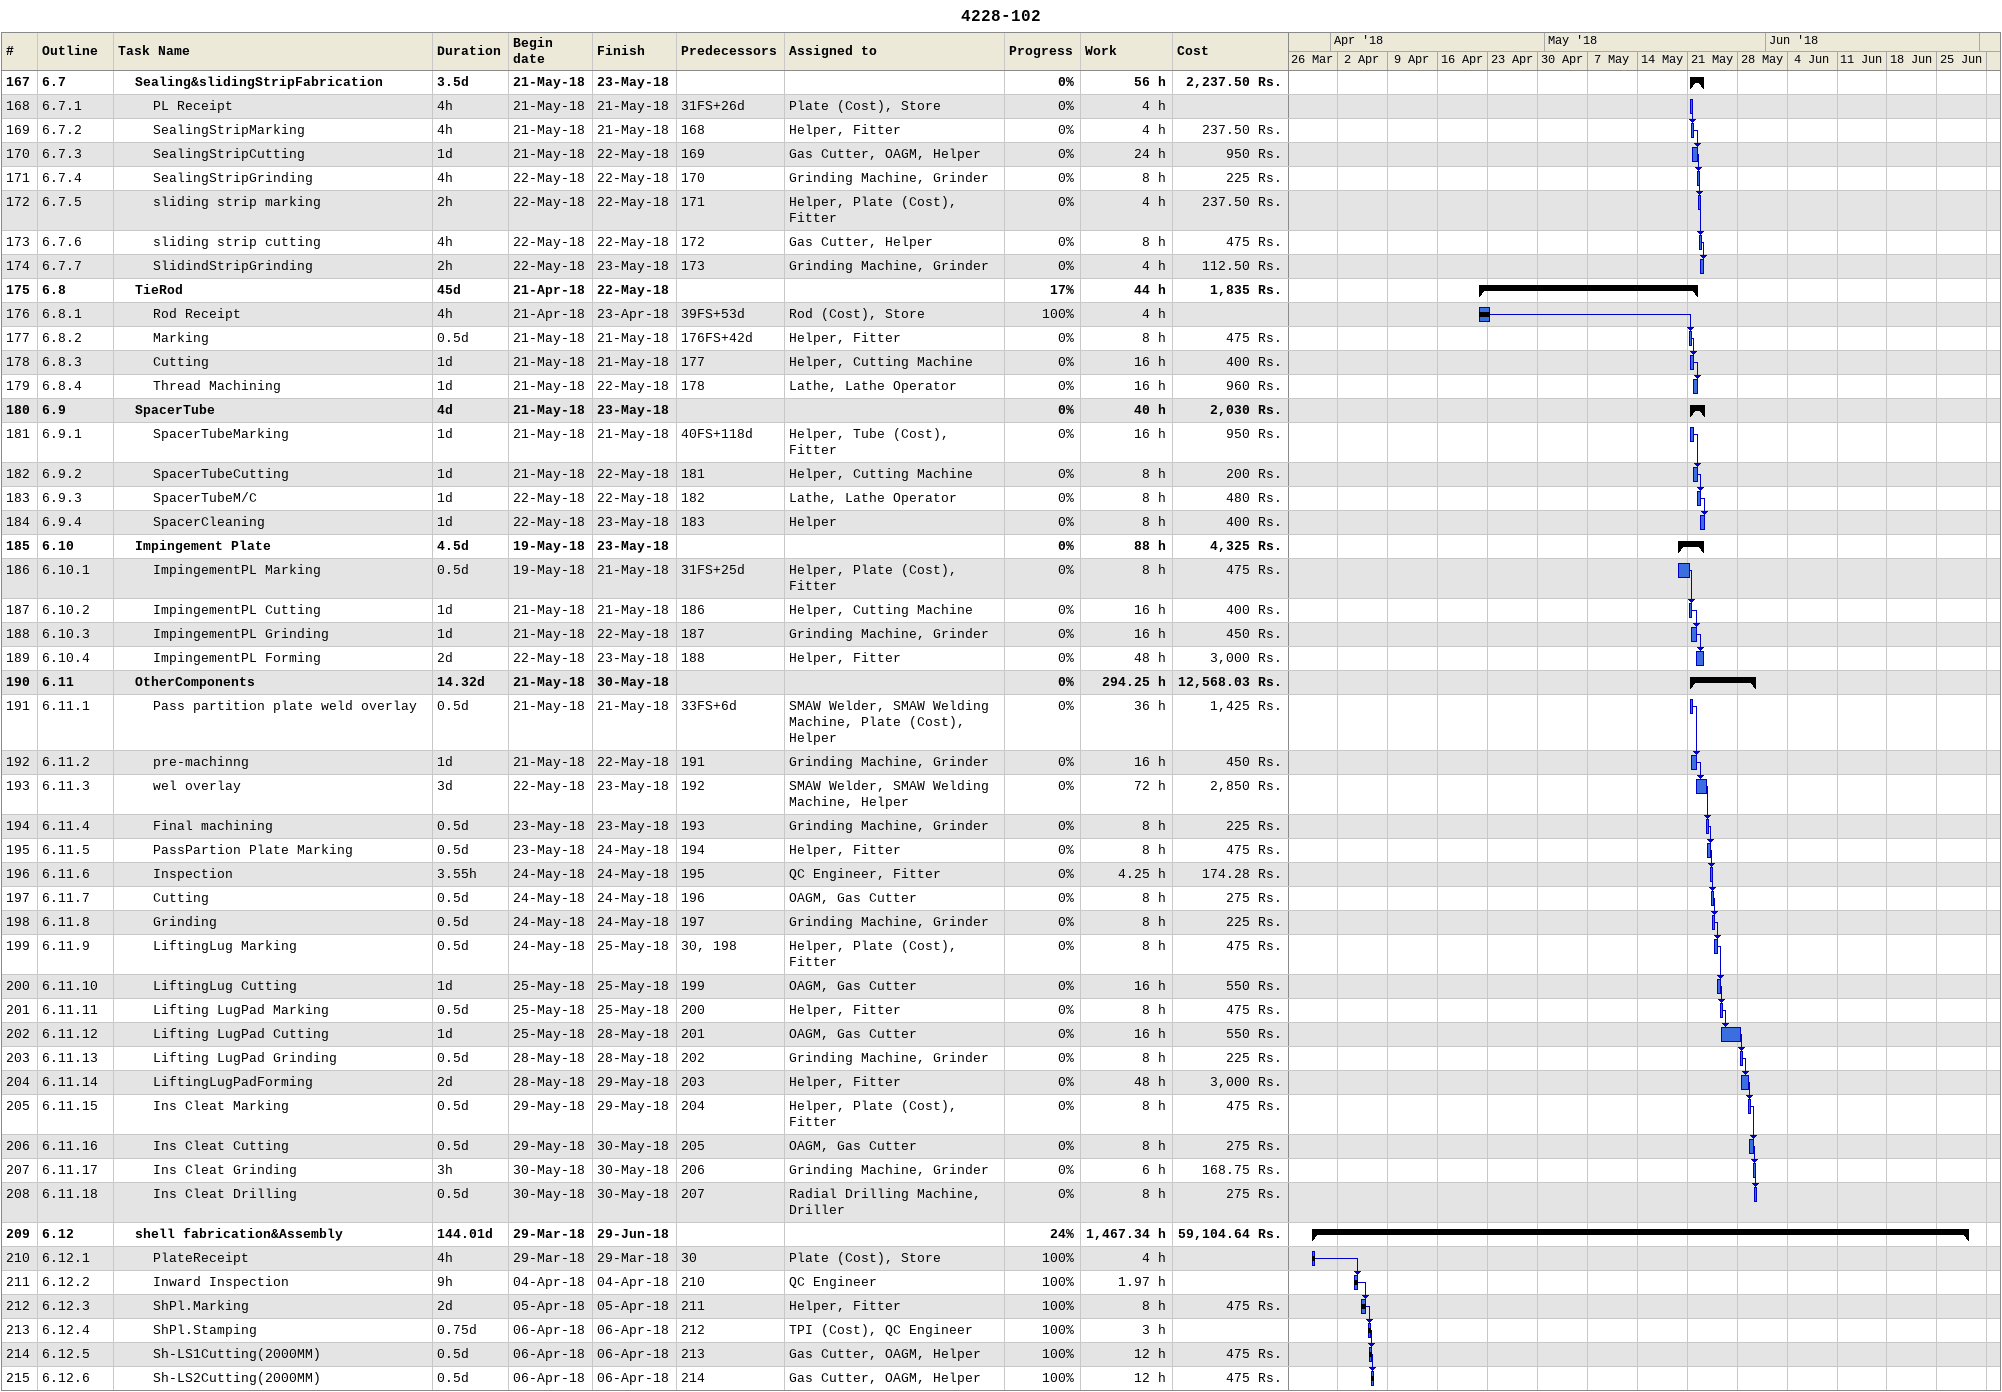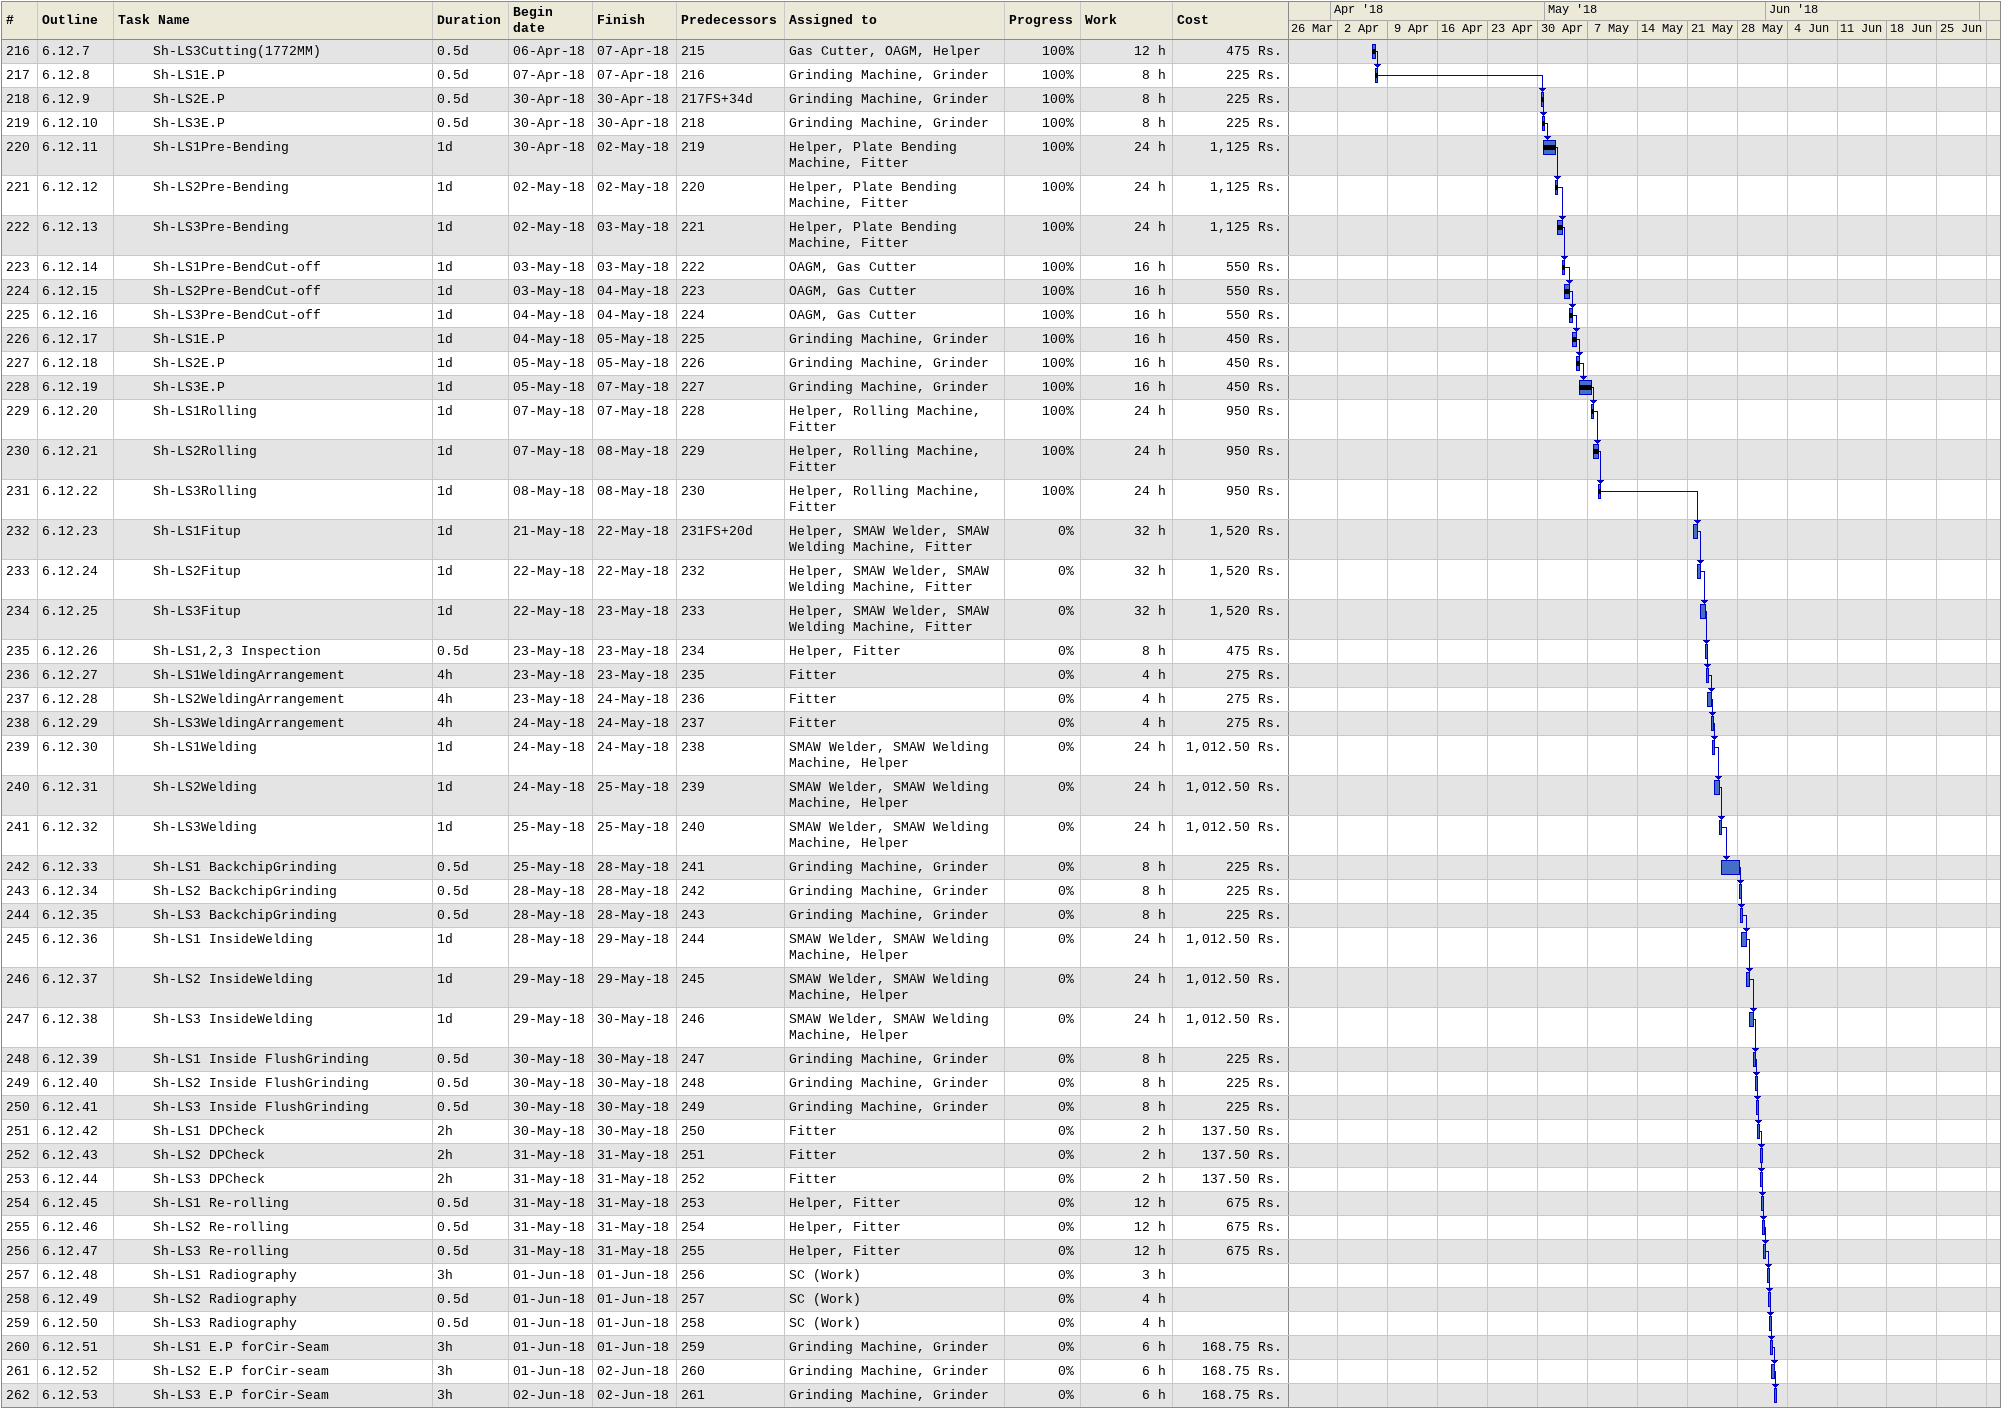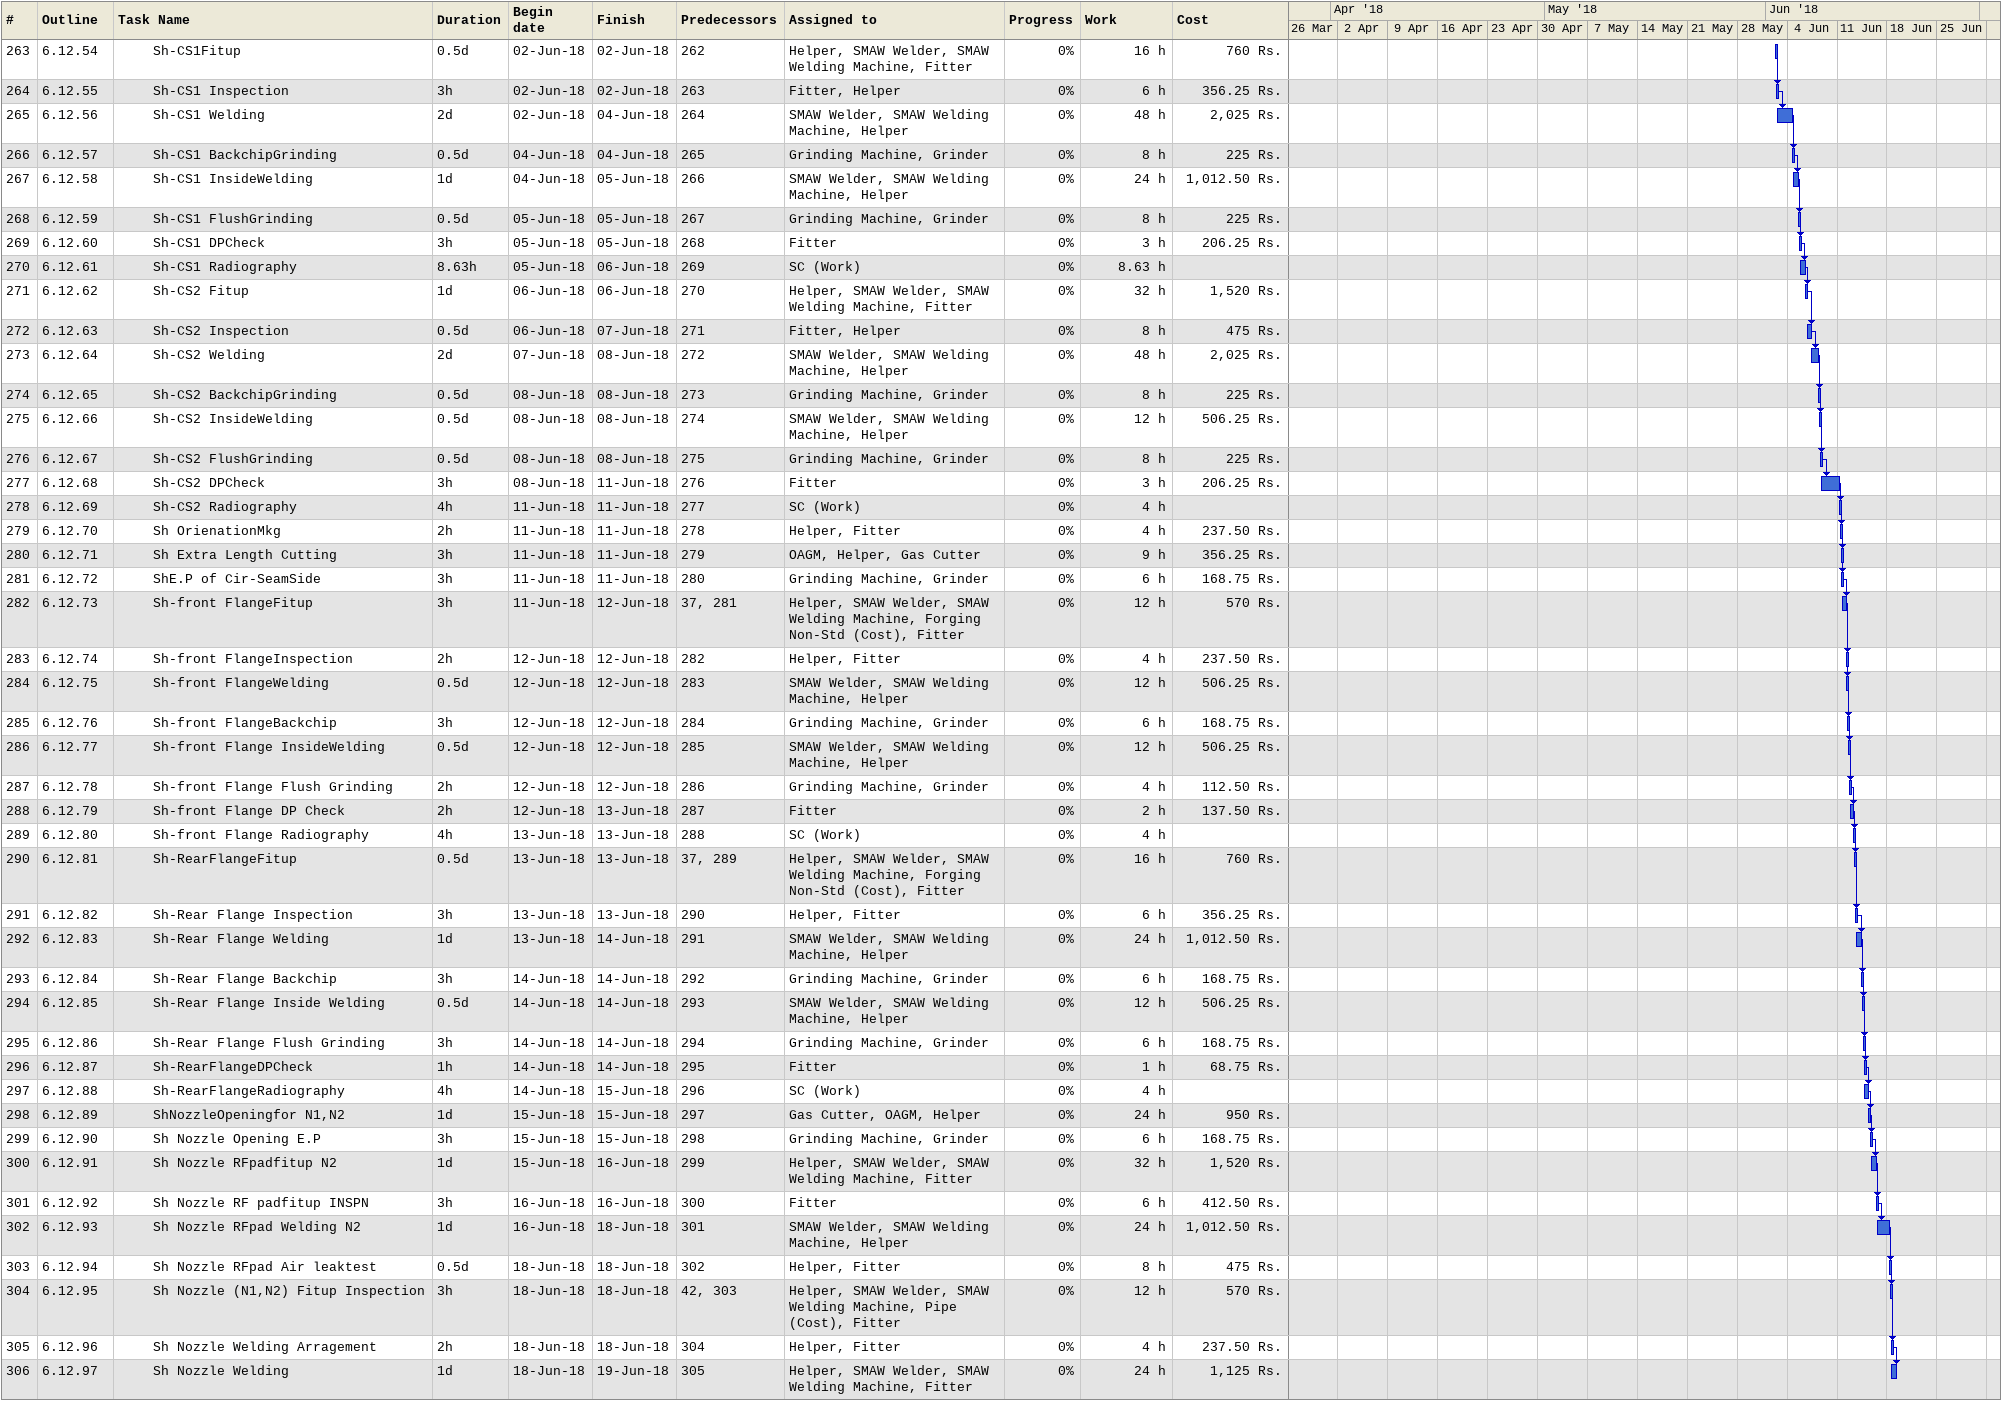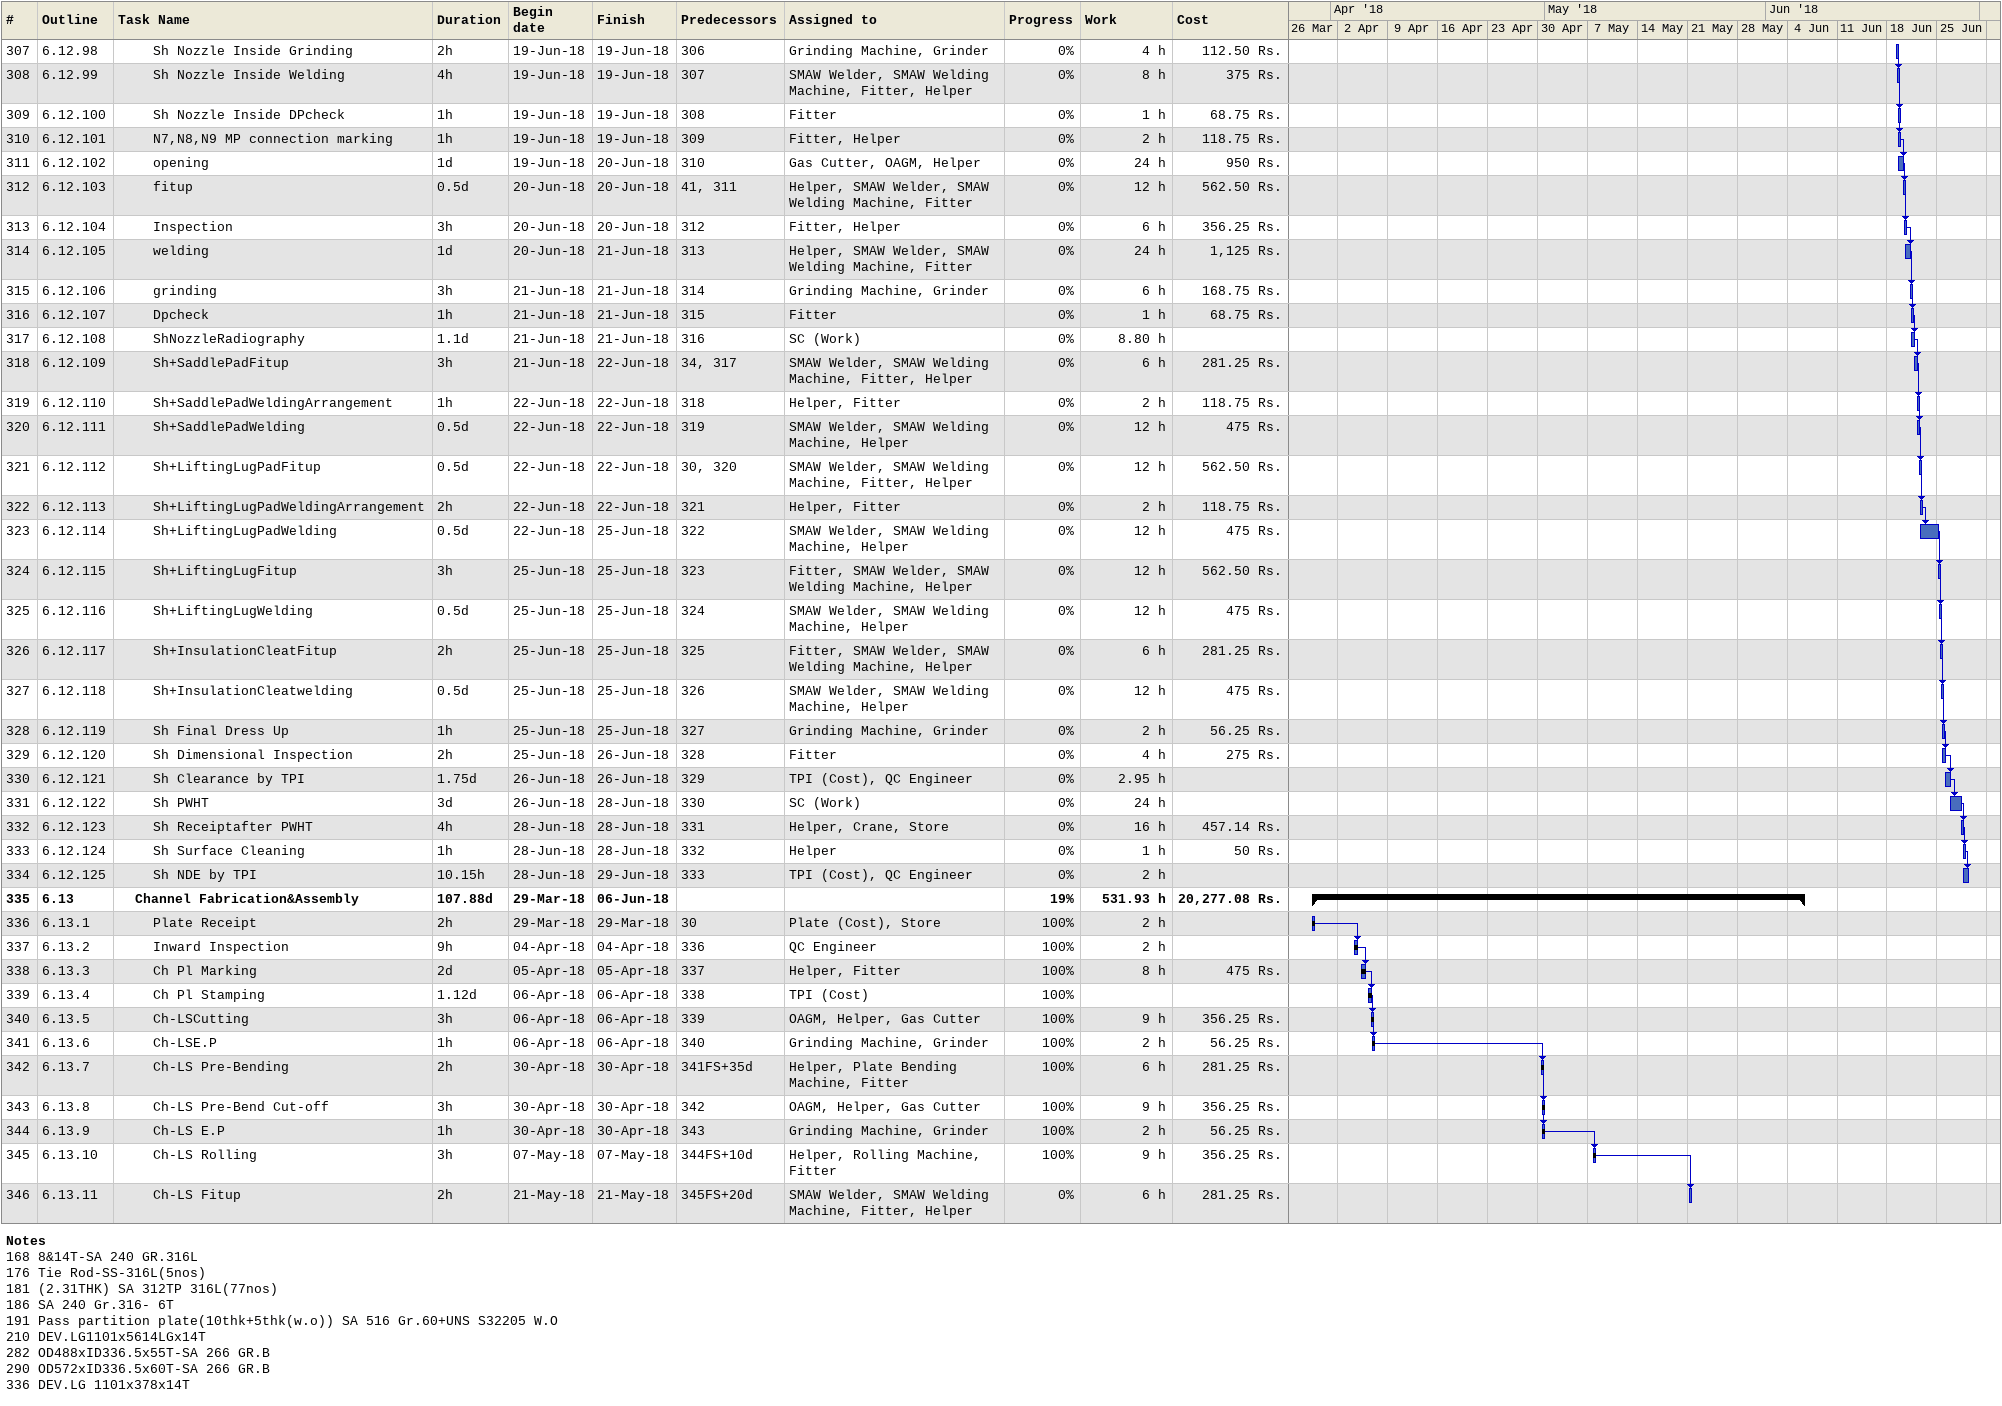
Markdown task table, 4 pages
4228-102

| ID | WBS | Task | Duration | Start | Finish | Predecessors | Resources | % complete | Work (h) | Cost (Rs.) |
|---|---|---|---|---|---|---|---|---|---|---|
| 167 | 6.7 | **Sealing&slidingStripFabrication** | 3.5d | 2018-05-21 | 2018-05-23 |  |  | 0 | 56 | 2237.50 |
| 168 | 6.7.1 | PL Receipt | 4h | 2018-05-21 | 2018-05-21 | 31FS+26d | Plate (Cost), Store | 0 | 4 |  |
| 169 | 6.7.2 | SealingStripMarking | 4h | 2018-05-21 | 2018-05-21 | 168 | Helper, Fitter | 0 | 4 | 237.50 |
| 170 | 6.7.3 | SealingStripCutting | 1d | 2018-05-21 | 2018-05-22 | 169 | Gas Cutter, OAGM, Helper | 0 | 24 | 950 |
| 171 | 6.7.4 | SealingStripGrinding | 4h | 2018-05-22 | 2018-05-22 | 170 | Grinding Machine, Grinder | 0 | 8 | 225 |
| 172 | 6.7.5 | sliding strip marking | 2h | 2018-05-22 | 2018-05-22 | 171 | Helper, Plate (Cost), Fitter | 0 | 4 | 237.50 |
| 173 | 6.7.6 | sliding strip cutting | 4h | 2018-05-22 | 2018-05-22 | 172 | Gas Cutter, Helper | 0 | 8 | 475 |
| 174 | 6.7.7 | SlidindStripGrinding | 2h | 2018-05-22 | 2018-05-23 | 173 | Grinding Machine, Grinder | 0 | 4 | 112.50 |
| 175 | 6.8 | **TieRod** | 45d | 2018-04-21 | 2018-05-22 |  |  | 17 | 44 | 1835 |
| 176 | 6.8.1 | Rod Receipt | 4h | 2018-04-21 | 2018-04-23 | 39FS+53d | Rod (Cost), Store | 100 | 4 |  |
| 177 | 6.8.2 | Marking | 0.5d | 2018-05-21 | 2018-05-21 | 176FS+42d | Helper, Fitter | 0 | 8 | 475 |
| 178 | 6.8.3 | Cutting | 1d | 2018-05-21 | 2018-05-21 | 177 | Helper, Cutting Machine | 0 | 16 | 400 |
| 179 | 6.8.4 | Thread Machining | 1d | 2018-05-21 | 2018-05-22 | 178 | Lathe, Lathe Operator | 0 | 16 | 960 |
| 180 | 6.9 | **SpacerTube** | 4d | 2018-05-21 | 2018-05-23 |  |  | 0 | 40 | 2030 |
| 181 | 6.9.1 | SpacerTubeMarking | 1d | 2018-05-21 | 2018-05-21 | 40FS+118d | Helper, Tube (Cost), Fitter | 0 | 16 | 950 |
| 182 | 6.9.2 | SpacerTubeCutting | 1d | 2018-05-21 | 2018-05-22 | 181 | Helper, Cutting Machine | 0 | 8 | 200 |
| 183 | 6.9.3 | SpacerTubeM/C | 1d | 2018-05-22 | 2018-05-22 | 182 | Lathe, Lathe Operator | 0 | 8 | 480 |
| 184 | 6.9.4 | SpacerCleaning | 1d | 2018-05-22 | 2018-05-23 | 183 | Helper | 0 | 8 | 400 |
| 185 | 6.10 | **Impingement Plate** | 4.5d | 2018-05-19 | 2018-05-23 |  |  | 0 | 88 | 4325 |
| 186 | 6.10.1 | ImpingementPL Marking | 0.5d | 2018-05-19 | 2018-05-21 | 31FS+25d | Helper, Plate (Cost), Fitter | 0 | 8 | 475 |
| 187 | 6.10.2 | ImpingementPL Cutting | 1d | 2018-05-21 | 2018-05-21 | 186 | Helper, Cutting Machine | 0 | 16 | 400 |
| 188 | 6.10.3 | ImpingementPL Grinding | 1d | 2018-05-21 | 2018-05-22 | 187 | Grinding Machine, Grinder | 0 | 16 | 450 |
| 189 | 6.10.4 | ImpingementPL Forming | 2d | 2018-05-22 | 2018-05-23 | 188 | Helper, Fitter | 0 | 48 | 3000 |
| 190 | 6.11 | **OtherComponents** | 14.32d | 2018-05-21 | 2018-05-30 |  |  | 0 | 294.25 | 12568.03 |
| 191 | 6.11.1 | Pass partition plate weld overlay | 0.5d | 2018-05-21 | 2018-05-21 | 33FS+6d | SMAW Welder, SMAW Welding Machine, Plate (Cost), Helper | 0 | 36 | 1425 |
| 192 | 6.11.2 | pre-machinng | 1d | 2018-05-21 | 2018-05-22 | 191 | Grinding Machine, Grinder | 0 | 16 | 450 |
| 193 | 6.11.3 | wel overlay | 3d | 2018-05-22 | 2018-05-23 | 192 | SMAW Welder, SMAW Welding Machine, Helper | 0 | 72 | 2850 |
| 194 | 6.11.4 | Final machining | 0.5d | 2018-05-23 | 2018-05-23 | 193 | Grinding Machine, Grinder | 0 | 8 | 225 |
| 195 | 6.11.5 | PassPartion Plate Marking | 0.5d | 2018-05-23 | 2018-05-24 | 194 | Helper, Fitter | 0 | 8 | 475 |
| 196 | 6.11.6 | Inspection | 3.55h | 2018-05-24 | 2018-05-24 | 195 | QC Engineer, Fitter | 0 | 4.25 | 174.28 |
| 197 | 6.11.7 | Cutting | 0.5d | 2018-05-24 | 2018-05-24 | 196 | OAGM, Gas Cutter | 0 | 8 | 275 |
| 198 | 6.11.8 | Grinding | 0.5d | 2018-05-24 | 2018-05-24 | 197 | Grinding Machine, Grinder | 0 | 8 | 225 |
| 199 | 6.11.9 | LiftingLug Marking | 0.5d | 2018-05-24 | 2018-05-25 | 30, 198 | Helper, Plate (Cost), Fitter | 0 | 8 | 475 |
| 200 | 6.11.10 | LiftingLug Cutting | 1d | 2018-05-25 | 2018-05-25 | 199 | OAGM, Gas Cutter | 0 | 16 | 550 |
| 201 | 6.11.11 | Lifting LugPad Marking | 0.5d | 2018-05-25 | 2018-05-25 | 200 | Helper, Fitter | 0 | 8 | 475 |
| 202 | 6.11.12 | Lifting LugPad Cutting | 1d | 2018-05-25 | 2018-05-28 | 201 | OAGM, Gas Cutter | 0 | 16 | 550 |
| 203 | 6.11.13 | Lifting LugPad Grinding | 0.5d | 2018-05-28 | 2018-05-28 | 202 | Grinding Machine, Grinder | 0 | 8 | 225 |
| 204 | 6.11.14 | LiftingLugPadForming | 2d | 2018-05-28 | 2018-05-29 | 203 | Helper, Fitter | 0 | 48 | 3000 |
| 205 | 6.11.15 | Ins Cleat Marking | 0.5d | 2018-05-29 | 2018-05-29 | 204 | Helper, Plate (Cost), Fitter | 0 | 8 | 475 |
| 206 | 6.11.16 | Ins Cleat Cutting | 0.5d | 2018-05-29 | 2018-05-30 | 205 | OAGM, Gas Cutter | 0 | 8 | 275 |
| 207 | 6.11.17 | Ins Cleat Grinding | 3h | 2018-05-30 | 2018-05-30 | 206 | Grinding Machine, Grinder | 0 | 6 | 168.75 |
| 208 | 6.11.18 | Ins Cleat Drilling | 0.5d | 2018-05-30 | 2018-05-30 | 207 | Radial Drilling Machine, Driller | 0 | 8 | 275 |
| 209 | 6.12 | **shell fabrication&Assembly** | 144.01d | 2018-03-29 | 2018-06-29 |  |  | 24 | 1467.34 | 59104.64 |
| 210 | 6.12.1 | PlateReceipt | 4h | 2018-03-29 | 2018-03-29 | 30 | Plate (Cost), Store | 100 | 4 |  |
| 211 | 6.12.2 | Inward Inspection | 9h | 2018-04-04 | 2018-04-04 | 210 | QC Engineer | 100 | 1.97 |  |
| 212 | 6.12.3 | ShPl.Marking | 2d | 2018-04-05 | 2018-04-05 | 211 | Helper, Fitter | 100 | 8 | 475 |
| 213 | 6.12.4 | ShPl.Stamping | 0.75d | 2018-04-06 | 2018-04-06 | 212 | TPI (Cost), QC Engineer | 100 | 3 |  |
| 214 | 6.12.5 | Sh-LS1Cutting(2000MM) | 0.5d | 2018-04-06 | 2018-04-06 | 213 | Gas Cutter, OAGM, Helper | 100 | 12 | 475 |
| 215 | 6.12.6 | Sh-LS2Cutting(2000MM) | 0.5d | 2018-04-06 | 2018-04-06 | 214 | Gas Cutter, OAGM, Helper | 100 | 12 | 475 |
| 216 | 6.12.7 | Sh-LS3Cutting(1772MM) | 0.5d | 2018-04-06 | 2018-04-07 | 215 | Gas Cutter, OAGM, Helper | 100 | 12 | 475 |
| 217 | 6.12.8 | Sh-LS1E.P | 0.5d | 2018-04-07 | 2018-04-07 | 216 | Grinding Machine, Grinder | 100 | 8 | 225 |
| 218 | 6.12.9 | Sh-LS2E.P | 0.5d | 2018-04-30 | 2018-04-30 | 217FS+34d | Grinding Machine, Grinder | 100 | 8 | 225 |
| 219 | 6.12.10 | Sh-LS3E.P | 0.5d | 2018-04-30 | 2018-04-30 | 218 | Grinding Machine, Grinder | 100 | 8 | 225 |
| 220 | 6.12.11 | Sh-LS1Pre-Bending | 1d | 2018-04-30 | 2018-05-02 | 219 | Helper, Plate Bending Machine, Fitter | 100 | 24 | 1125 |
| 221 | 6.12.12 | Sh-LS2Pre-Bending | 1d | 2018-05-02 | 2018-05-02 | 220 | Helper, Plate Bending Machine, Fitter | 100 | 24 | 1125 |
| 222 | 6.12.13 | Sh-LS3Pre-Bending | 1d | 2018-05-02 | 2018-05-03 | 221 | Helper, Plate Bending Machine, Fitter | 100 | 24 | 1125 |
| 223 | 6.12.14 | Sh-LS1Pre-BendCut-off | 1d | 2018-05-03 | 2018-05-03 | 222 | OAGM, Gas Cutter | 100 | 16 | 550 |
| 224 | 6.12.15 | Sh-LS2Pre-BendCut-off | 1d | 2018-05-03 | 2018-05-04 | 223 | OAGM, Gas Cutter | 100 | 16 | 550 |
| 225 | 6.12.16 | Sh-LS3Pre-BendCut-off | 1d | 2018-05-04 | 2018-05-04 | 224 | OAGM, Gas Cutter | 100 | 16 | 550 |
| 226 | 6.12.17 | Sh-LS1E.P | 1d | 2018-05-04 | 2018-05-05 | 225 | Grinding Machine, Grinder | 100 | 16 | 450 |
| 227 | 6.12.18 | Sh-LS2E.P | 1d | 2018-05-05 | 2018-05-05 | 226 | Grinding Machine, Grinder | 100 | 16 | 450 |
| 228 | 6.12.19 | Sh-LS3E.P | 1d | 2018-05-05 | 2018-05-07 | 227 | Grinding Machine, Grinder | 100 | 16 | 450 |
| 229 | 6.12.20 | Sh-LS1Rolling | 1d | 2018-05-07 | 2018-05-07 | 228 | Helper, Rolling Machine, Fitter | 100 | 24 | 950 |
| 230 | 6.12.21 | Sh-LS2Rolling | 1d | 2018-05-07 | 2018-05-08 | 229 | Helper, Rolling Machine, Fitter | 100 | 24 | 950 |
| 231 | 6.12.22 | Sh-LS3Rolling | 1d | 2018-05-08 | 2018-05-08 | 230 | Helper, Rolling Machine, Fitter | 100 | 24 | 950 |
| 232 | 6.12.23 | Sh-LS1Fitup | 1d | 2018-05-21 | 2018-05-22 | 231FS+20d | Helper, SMAW Welder, SMAW Welding Machine, Fitter | 0 | 32 | 1520 |
| 233 | 6.12.24 | Sh-LS2Fitup | 1d | 2018-05-22 | 2018-05-22 | 232 | Helper, SMAW Welder, SMAW Welding Machine, Fitter | 0 | 32 | 1520 |
| 234 | 6.12.25 | Sh-LS3Fitup | 1d | 2018-05-22 | 2018-05-23 | 233 | Helper, SMAW Welder, SMAW Welding Machine, Fitter | 0 | 32 | 1520 |
| 235 | 6.12.26 | Sh-LS1,2,3 Inspection | 0.5d | 2018-05-23 | 2018-05-23 | 234 | Helper, Fitter | 0 | 8 | 475 |
| 236 | 6.12.27 | Sh-LS1WeldingArrangement | 4h | 2018-05-23 | 2018-05-23 | 235 | Fitter | 0 | 4 | 275 |
| 237 | 6.12.28 | Sh-LS2WeldingArrangement | 4h | 2018-05-23 | 2018-05-24 | 236 | Fitter | 0 | 4 | 275 |
| 238 | 6.12.29 | Sh-LS3WeldingArrangement | 4h | 2018-05-24 | 2018-05-24 | 237 | Fitter | 0 | 4 | 275 |
| 239 | 6.12.30 | Sh-LS1Welding | 1d | 2018-05-24 | 2018-05-24 | 238 | SMAW Welder, SMAW Welding Machine, Helper | 0 | 24 | 1012.50 |
| 240 | 6.12.31 | Sh-LS2Welding | 1d | 2018-05-24 | 2018-05-25 | 239 | SMAW Welder, SMAW Welding Machine, Helper | 0 | 24 | 1012.50 |
| 241 | 6.12.32 | Sh-LS3Welding | 1d | 2018-05-25 | 2018-05-25 | 240 | SMAW Welder, SMAW Welding Machine, Helper | 0 | 24 | 1012.50 |
| 242 | 6.12.33 | Sh-LS1 BackchipGrinding | 0.5d | 2018-05-25 | 2018-05-28 | 241 | Grinding Machine, Grinder | 0 | 8 | 225 |
| 243 | 6.12.34 | Sh-LS2 BackchipGrinding | 0.5d | 2018-05-28 | 2018-05-28 | 242 | Grinding Machine, Grinder | 0 | 8 | 225 |
| 244 | 6.12.35 | Sh-LS3 BackchipGrinding | 0.5d | 2018-05-28 | 2018-05-28 | 243 | Grinding Machine, Grinder | 0 | 8 | 225 |
| 245 | 6.12.36 | Sh-LS1 InsideWelding | 1d | 2018-05-28 | 2018-05-29 | 244 | SMAW Welder, SMAW Welding Machine, Helper | 0 | 24 | 1012.50 |
| 246 | 6.12.37 | Sh-LS2 InsideWelding | 1d | 2018-05-29 | 2018-05-29 | 245 | SMAW Welder, SMAW Welding Machine, Helper | 0 | 24 | 1012.50 |
| 247 | 6.12.38 | Sh-LS3 InsideWelding | 1d | 2018-05-29 | 2018-05-30 | 246 | SMAW Welder, SMAW Welding Machine, Helper | 0 | 24 | 1012.50 |
| 248 | 6.12.39 | Sh-LS1 Inside FlushGrinding | 0.5d | 2018-05-30 | 2018-05-30 | 247 | Grinding Machine, Grinder | 0 | 8 | 225 |
| 249 | 6.12.40 | Sh-LS2 Inside FlushGrinding | 0.5d | 2018-05-30 | 2018-05-30 | 248 | Grinding Machine, Grinder | 0 | 8 | 225 |
| 250 | 6.12.41 | Sh-LS3 Inside FlushGrinding | 0.5d | 2018-05-30 | 2018-05-30 | 249 | Grinding Machine, Grinder | 0 | 8 | 225 |
| 251 | 6.12.42 | Sh-LS1 DPCheck | 2h | 2018-05-30 | 2018-05-30 | 250 | Fitter | 0 | 2 | 137.50 |
| 252 | 6.12.43 | Sh-LS2 DPCheck | 2h | 2018-05-31 | 2018-05-31 | 251 | Fitter | 0 | 2 | 137.50 |
| 253 | 6.12.44 | Sh-LS3 DPCheck | 2h | 2018-05-31 | 2018-05-31 | 252 | Fitter | 0 | 2 | 137.50 |
| 254 | 6.12.45 | Sh-LS1 Re-rolling | 0.5d | 2018-05-31 | 2018-05-31 | 253 | Helper, Fitter | 0 | 12 | 675 |
| 255 | 6.12.46 | Sh-LS2 Re-rolling | 0.5d | 2018-05-31 | 2018-05-31 | 254 | Helper, Fitter | 0 | 12 | 675 |
| 256 | 6.12.47 | Sh-LS3 Re-rolling | 0.5d | 2018-05-31 | 2018-05-31 | 255 | Helper, Fitter | 0 | 12 | 675 |
| 257 | 6.12.48 | Sh-LS1 Radiography | 3h | 2018-06-01 | 2018-06-01 | 256 | SC (Work) | 0 | 3 |  |
| 258 | 6.12.49 | Sh-LS2 Radiography | 0.5d | 2018-06-01 | 2018-06-01 | 257 | SC (Work) | 0 | 4 |  |
| 259 | 6.12.50 | Sh-LS3 Radiography | 0.5d | 2018-06-01 | 2018-06-01 | 258 | SC (Work) | 0 | 4 |  |
| 260 | 6.12.51 | Sh-LS1 E.P forCir-Seam | 3h | 2018-06-01 | 2018-06-01 | 259 | Grinding Machine, Grinder | 0 | 6 | 168.75 |
| 261 | 6.12.52 | Sh-LS2 E.P forCir-seam | 3h | 2018-06-01 | 2018-06-02 | 260 | Grinding Machine, Grinder | 0 | 6 | 168.75 |
| 262 | 6.12.53 | Sh-LS3 E.P forCir-Seam | 3h | 2018-06-02 | 2018-06-02 | 261 | Grinding Machine, Grinder | 0 | 6 | 168.75 |
| 263 | 6.12.54 | Sh-CS1Fitup | 0.5d | 2018-06-02 | 2018-06-02 | 262 | Helper, SMAW Welder, SMAW Welding Machine, Fitter | 0 | 16 | 760 |
| 264 | 6.12.55 | Sh-CS1 Inspection | 3h | 2018-06-02 | 2018-06-02 | 263 | Fitter, Helper | 0 | 6 | 356.25 |
| 265 | 6.12.56 | Sh-CS1 Welding | 2d | 2018-06-02 | 2018-06-04 | 264 | SMAW Welder, SMAW Welding Machine, Helper | 0 | 48 | 2025 |
| 266 | 6.12.57 | Sh-CS1 BackchipGrinding | 0.5d | 2018-06-04 | 2018-06-04 | 265 | Grinding Machine, Grinder | 0 | 8 | 225 |
| 267 | 6.12.58 | Sh-CS1 InsideWelding | 1d | 2018-06-04 | 2018-06-05 | 266 | SMAW Welder, SMAW Welding Machine, Helper | 0 | 24 | 1012.50 |
| 268 | 6.12.59 | Sh-CS1 FlushGrinding | 0.5d | 2018-06-05 | 2018-06-05 | 267 | Grinding Machine, Grinder | 0 | 8 | 225 |
| 269 | 6.12.60 | Sh-CS1 DPCheck | 3h | 2018-06-05 | 2018-06-05 | 268 | Fitter | 0 | 3 | 206.25 |
| 270 | 6.12.61 | Sh-CS1 Radiography | 8.63h | 2018-06-05 | 2018-06-06 | 269 | SC (Work) | 0 | 8.63 |  |
| 271 | 6.12.62 | Sh-CS2 Fitup | 1d | 2018-06-06 | 2018-06-06 | 270 | Helper, SMAW Welder, SMAW Welding Machine, Fitter | 0 | 32 | 1520 |
| 272 | 6.12.63 | Sh-CS2 Inspection | 0.5d | 2018-06-06 | 2018-06-07 | 271 | Fitter, Helper | 0 | 8 | 475 |
| 273 | 6.12.64 | Sh-CS2 Welding | 2d | 2018-06-07 | 2018-06-08 | 272 | SMAW Welder, SMAW Welding Machine, Helper | 0 | 48 | 2025 |
| 274 | 6.12.65 | Sh-CS2 BackchipGrinding | 0.5d | 2018-06-08 | 2018-06-08 | 273 | Grinding Machine, Grinder | 0 | 8 | 225 |
| 275 | 6.12.66 | Sh-CS2 InsideWelding | 0.5d | 2018-06-08 | 2018-06-08 | 274 | SMAW Welder, SMAW Welding Machine, Helper | 0 | 12 | 506.25 |
| 276 | 6.12.67 | Sh-CS2 FlushGrinding | 0.5d | 2018-06-08 | 2018-06-08 | 275 | Grinding Machine, Grinder | 0 | 8 | 225 |
| 277 | 6.12.68 | Sh-CS2 DPCheck | 3h | 2018-06-08 | 2018-06-11 | 276 | Fitter | 0 | 3 | 206.25 |
| 278 | 6.12.69 | Sh-CS2 Radiography | 4h | 2018-06-11 | 2018-06-11 | 277 | SC (Work) | 0 | 4 |  |
| 279 | 6.12.70 | Sh OrienationMkg | 2h | 2018-06-11 | 2018-06-11 | 278 | Helper, Fitter | 0 | 4 | 237.50 |
| 280 | 6.12.71 | Sh Extra Length Cutting | 3h | 2018-06-11 | 2018-06-11 | 279 | OAGM, Helper, Gas Cutter | 0 | 9 | 356.25 |
| 281 | 6.12.72 | ShE.P of Cir-SeamSide | 3h | 2018-06-11 | 2018-06-11 | 280 | Grinding Machine, Grinder | 0 | 6 | 168.75 |
| 282 | 6.12.73 | Sh-front FlangeFitup | 3h | 2018-06-11 | 2018-06-12 | 37, 281 | Helper, SMAW Welder, SMAW Welding Machine, Forging Non-Std (Cost), Fitter | 0 | 12 | 570 |
| 283 | 6.12.74 | Sh-front FlangeInspection | 2h | 2018-06-12 | 2018-06-12 | 282 | Helper, Fitter | 0 | 4 | 237.50 |
| 284 | 6.12.75 | Sh-front FlangeWelding | 0.5d | 2018-06-12 | 2018-06-12 | 283 | SMAW Welder, SMAW Welding Machine, Helper | 0 | 12 | 506.25 |
| 285 | 6.12.76 | Sh-front FlangeBackchip | 3h | 2018-06-12 | 2018-06-12 | 284 | Grinding Machine, Grinder | 0 | 6 | 168.75 |
| 286 | 6.12.77 | Sh-front Flange InsideWelding | 0.5d | 2018-06-12 | 2018-06-12 | 285 | SMAW Welder, SMAW Welding Machine, Helper | 0 | 12 | 506.25 |
| 287 | 6.12.78 | Sh-front Flange Flush Grinding | 2h | 2018-06-12 | 2018-06-12 | 286 | Grinding Machine, Grinder | 0 | 4 | 112.50 |
| 288 | 6.12.79 | Sh-front Flange DP Check | 2h | 2018-06-12 | 2018-06-13 | 287 | Fitter | 0 | 2 | 137.50 |
| 289 | 6.12.80 | Sh-front Flange Radiography | 4h | 2018-06-13 | 2018-06-13 | 288 | SC (Work) | 0 | 4 |  |
| 290 | 6.12.81 | Sh-RearFlangeFitup | 0.5d | 2018-06-13 | 2018-06-13 | 37, 289 | Helper, SMAW Welder, SMAW Welding Machine, Forging Non-Std (Cost), Fitter | 0 | 16 | 760 |
| 291 | 6.12.82 | Sh-Rear Flange Inspection | 3h | 2018-06-13 | 2018-06-13 | 290 | Helper, Fitter | 0 | 6 | 356.25 |
| 292 | 6.12.83 | Sh-Rear Flange Welding | 1d | 2018-06-13 | 2018-06-14 | 291 | SMAW Welder, SMAW Welding Machine, Helper | 0 | 24 | 1012.50 |
| 293 | 6.12.84 | Sh-Rear Flange Backchip | 3h | 2018-06-14 | 2018-06-14 | 292 | Grinding Machine, Grinder | 0 | 6 | 168.75 |
| 294 | 6.12.85 | Sh-Rear Flange Inside Welding | 0.5d | 2018-06-14 | 2018-06-14 | 293 | SMAW Welder, SMAW Welding Machine, Helper | 0 | 12 | 506.25 |
| 295 | 6.12.86 | Sh-Rear Flange Flush Grinding | 3h | 2018-06-14 | 2018-06-14 | 294 | Grinding Machine, Grinder | 0 | 6 | 168.75 |
| 296 | 6.12.87 | Sh-RearFlangeDPCheck | 1h | 2018-06-14 | 2018-06-14 | 295 | Fitter | 0 | 1 | 68.75 |
| 297 | 6.12.88 | Sh-RearFlangeRadiography | 4h | 2018-06-14 | 2018-06-15 | 296 | SC (Work) | 0 | 4 |  |
| 298 | 6.12.89 | ShNozzleOpeningfor N1,N2 | 1d | 2018-06-15 | 2018-06-15 | 297 | Gas Cutter, OAGM, Helper | 0 | 24 | 950 |
| 299 | 6.12.90 | Sh Nozzle Opening E.P | 3h | 2018-06-15 | 2018-06-15 | 298 | Grinding Machine, Grinder | 0 | 6 | 168.75 |
| 300 | 6.12.91 | Sh Nozzle RFpadfitup N2 | 1d | 2018-06-15 | 2018-06-16 | 299 | Helper, SMAW Welder, SMAW Welding Machine, Fitter | 0 | 32 | 1520 |
| 301 | 6.12.92 | Sh Nozzle RF padfitup INSPN | 3h | 2018-06-16 | 2018-06-16 | 300 | Fitter | 0 | 6 | 412.50 |
| 302 | 6.12.93 | Sh Nozzle RFpad Welding N2 | 1d | 2018-06-16 | 2018-06-18 | 301 | SMAW Welder, SMAW Welding Machine, Helper | 0 | 24 | 1012.50 |
| 303 | 6.12.94 | Sh Nozzle RFpad Air leaktest | 0.5d | 2018-06-18 | 2018-06-18 | 302 | Helper, Fitter | 0 | 8 | 475 |
| 304 | 6.12.95 | Sh Nozzle (N1,N2) Fitup Inspection | 3h | 2018-06-18 | 2018-06-18 | 42, 303 | Helper, SMAW Welder, SMAW Welding Machine, Pipe (Cost), Fitter | 0 | 12 | 570 |
| 305 | 6.12.96 | Sh Nozzle Welding Arragement | 2h | 2018-06-18 | 2018-06-18 | 304 | Helper, Fitter | 0 | 4 | 237.50 |
| 306 | 6.12.97 | Sh Nozzle Welding | 1d | 2018-06-18 | 2018-06-19 | 305 | Helper, SMAW Welder, SMAW Welding Machine, Fitter | 0 | 24 | 1125 |
| 307 | 6.12.98 | Sh Nozzle Inside Grinding | 2h | 2018-06-19 | 2018-06-19 | 306 | Grinding Machine, Grinder | 0 | 4 | 112.50 |
| 308 | 6.12.99 | Sh Nozzle Inside Welding | 4h | 2018-06-19 | 2018-06-19 | 307 | SMAW Welder, SMAW Welding Machine, Fitter, Helper | 0 | 8 | 375 |
| 309 | 6.12.100 | Sh Nozzle Inside DPcheck | 1h | 2018-06-19 | 2018-06-19 | 308 | Fitter | 0 | 1 | 68.75 |
| 310 | 6.12.101 | N7,N8,N9 MP connection marking | 1h | 2018-06-19 | 2018-06-19 | 309 | Fitter, Helper | 0 | 2 | 118.75 |
| 311 | 6.12.102 | opening | 1d | 2018-06-19 | 2018-06-20 | 310 | Gas Cutter, OAGM, Helper | 0 | 24 | 950 |
| 312 | 6.12.103 | fitup | 0.5d | 2018-06-20 | 2018-06-20 | 41, 311 | Helper, SMAW Welder, SMAW Welding Machine, Fitter | 0 | 12 | 562.50 |
| 313 | 6.12.104 | Inspection | 3h | 2018-06-20 | 2018-06-20 | 312 | Fitter, Helper | 0 | 6 | 356.25 |
| 314 | 6.12.105 | welding | 1d | 2018-06-20 | 2018-06-21 | 313 | Helper, SMAW Welder, SMAW Welding Machine, Fitter | 0 | 24 | 1125 |
| 315 | 6.12.106 | grinding | 3h | 2018-06-21 | 2018-06-21 | 314 | Grinding Machine, Grinder | 0 | 6 | 168.75 |
| 316 | 6.12.107 | Dpcheck | 1h | 2018-06-21 | 2018-06-21 | 315 | Fitter | 0 | 1 | 68.75 |
| 317 | 6.12.108 | ShNozzleRadiography | 1.1d | 2018-06-21 | 2018-06-21 | 316 | SC (Work) | 0 | 8.80 |  |
| 318 | 6.12.109 | Sh+SaddlePadFitup | 3h | 2018-06-21 | 2018-06-22 | 34, 317 | SMAW Welder, SMAW Welding Machine, Fitter, Helper | 0 | 6 | 281.25 |
| 319 | 6.12.110 | Sh+SaddlePadWeldingArrangement | 1h | 2018-06-22 | 2018-06-22 | 318 | Helper, Fitter | 0 | 2 | 118.75 |
| 320 | 6.12.111 | Sh+SaddlePadWelding | 0.5d | 2018-06-22 | 2018-06-22 | 319 | SMAW Welder, SMAW Welding Machine, Helper | 0 | 12 | 475 |
| 321 | 6.12.112 | Sh+LiftingLugPadFitup | 0.5d | 2018-06-22 | 2018-06-22 | 30, 320 | SMAW Welder, SMAW Welding Machine, Fitter, Helper | 0 | 12 | 562.50 |
| 322 | 6.12.113 | Sh+LiftingLugPadWeldingArrangement | 2h | 2018-06-22 | 2018-06-22 | 321 | Helper, Fitter | 0 | 2 | 118.75 |
| 323 | 6.12.114 | Sh+LiftingLugPadWelding | 0.5d | 2018-06-22 | 2018-06-25 | 322 | SMAW Welder, SMAW Welding Machine, Helper | 0 | 12 | 475 |
| 324 | 6.12.115 | Sh+LiftingLugFitup | 3h | 2018-06-25 | 2018-06-25 | 323 | Fitter, SMAW Welder, SMAW Welding Machine, Helper | 0 | 12 | 562.50 |
| 325 | 6.12.116 | Sh+LiftingLugWelding | 0.5d | 2018-06-25 | 2018-06-25 | 324 | SMAW Welder, SMAW Welding Machine, Helper | 0 | 12 | 475 |
| 326 | 6.12.117 | Sh+InsulationCleatFitup | 2h | 2018-06-25 | 2018-06-25 | 325 | Fitter, SMAW Welder, SMAW Welding Machine, Helper | 0 | 6 | 281.25 |
| 327 | 6.12.118 | Sh+InsulationCleatwelding | 0.5d | 2018-06-25 | 2018-06-25 | 326 | SMAW Welder, SMAW Welding Machine, Helper | 0 | 12 | 475 |
| 328 | 6.12.119 | Sh Final Dress Up | 1h | 2018-06-25 | 2018-06-25 | 327 | Grinding Machine, Grinder | 0 | 2 | 56.25 |
| 329 | 6.12.120 | Sh Dimensional Inspection | 2h | 2018-06-25 | 2018-06-26 | 328 | Fitter | 0 | 4 | 275 |
| 330 | 6.12.121 | Sh Clearance by TPI | 1.75d | 2018-06-26 | 2018-06-26 | 329 | TPI (Cost), QC Engineer | 0 | 2.95 |  |
| 331 | 6.12.122 | Sh PWHT | 3d | 2018-06-26 | 2018-06-28 | 330 | SC (Work) | 0 | 24 |  |
| 332 | 6.12.123 | Sh Receiptafter PWHT | 4h | 2018-06-28 | 2018-06-28 | 331 | Helper, Crane, Store | 0 | 16 | 457.14 |
| 333 | 6.12.124 | Sh Surface Cleaning | 1h | 2018-06-28 | 2018-06-28 | 332 | Helper | 0 | 1 | 50 |
| 334 | 6.12.125 | Sh NDE by TPI | 10.15h | 2018-06-28 | 2018-06-29 | 333 | TPI (Cost), QC Engineer | 0 | 2 |  |
| 335 | 6.13 | **Channel Fabrication&Assembly** | 107.88d | 2018-03-29 | 2018-06-06 |  |  | 19 | 531.93 | 20277.08 |
| 336 | 6.13.1 | Plate Receipt | 2h | 2018-03-29 | 2018-03-29 | 30 | Plate (Cost), Store | 100 | 2 |  |
| 337 | 6.13.2 | Inward Inspection | 9h | 2018-04-04 | 2018-04-04 | 336 | QC Engineer | 100 | 2 |  |
| 338 | 6.13.3 | Ch Pl Marking | 2d | 2018-04-05 | 2018-04-05 | 337 | Helper, Fitter | 100 | 8 | 475 |
| 339 | 6.13.4 | Ch Pl Stamping | 1.12d | 2018-04-06 | 2018-04-06 | 338 | TPI (Cost) | 100 |  |  |
| 340 | 6.13.5 | Ch-LSCutting | 3h | 2018-04-06 | 2018-04-06 | 339 | OAGM, Helper, Gas Cutter | 100 | 9 | 356.25 |
| 341 | 6.13.6 | Ch-LSE.P | 1h | 2018-04-06 | 2018-04-06 | 340 | Grinding Machine, Grinder | 100 | 2 | 56.25 |
| 342 | 6.13.7 | Ch-LS Pre-Bending | 2h | 2018-04-30 | 2018-04-30 | 341FS+35d | Helper, Plate Bending Machine, Fitter | 100 | 6 | 281.25 |
| 343 | 6.13.8 | Ch-LS Pre-Bend Cut-off | 3h | 2018-04-30 | 2018-04-30 | 342 | OAGM, Helper, Gas Cutter | 100 | 9 | 356.25 |
| 344 | 6.13.9 | Ch-LS E.P | 1h | 2018-04-30 | 2018-04-30 | 343 | Grinding Machine, Grinder | 100 | 2 | 56.25 |
| 345 | 6.13.10 | Ch-LS Rolling | 3h | 2018-05-07 | 2018-05-07 | 344FS+10d | Helper, Rolling Machine, Fitter | 100 | 9 | 356.25 |
| 346 | 6.13.11 | Ch-LS Fitup | 2h | 2018-05-21 | 2018-05-21 | 345FS+20d | SMAW Welder, SMAW Welding Machine, Fitter, Helper | 0 | 6 | 281.25 |

Notes
- 168: 8&14T-SA 240 GR.316L
- 176: Tie Rod-SS-316L(5nos)
- 181: (2.31THK) SA 312TP 316L(77nos)
- 186: SA 240 Gr.316- 6T
- 191: Pass partition plate(10thk+5thk(w.o)) SA 516 Gr.60+UNS S32205 W.O
- 210: DEV.LG1101x5614LGx14T
- 282: OD488xID336.5x55T-SA 266 GR.B
- 290: OD572xID336.5x60T-SA 266 GR.B
- 336: DEV.LG 1101x378x14T
